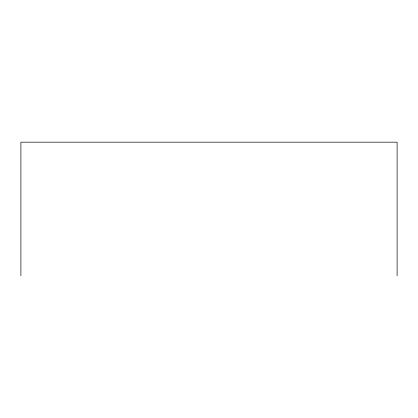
<?xml version="1.0" encoding="UTF-8"?>
<svg xmlns="http://www.w3.org/2000/svg" width="418" height="418" viewBox="0 0 418 418"><rect width="100%" height="100%" fill="white"/><g stroke="black" fill="none" stroke-linecap="round" stroke-linejoin="round"><path stroke-width="0.63" d="M397.1 275.823L397.1 142.177L20.9 142.177L20.9 275.823"/></g></svg>
